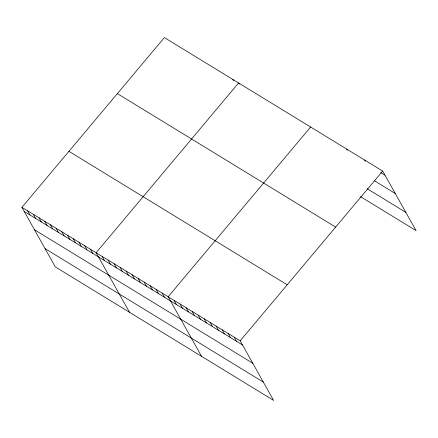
<?xml version="1.0" encoding="UTF-8"?>
<svg xmlns="http://www.w3.org/2000/svg" width="438" height="438" viewBox="0 0 438 438"><rect width="100%" height="100%" fill="white"/><g stroke="black" fill="none" stroke-linecap="round" stroke-linejoin="round"><path stroke-width="0.66" d="M21.9 207.349L240.183 340.824L273.619 400.403L55.336 266.928L21.9 207.349L164.381 37.597L382.664 171.072L416.1 230.651L360.436 196.618M310.635 127.025L168.148 296.778L201.584 356.357M240.183 340.824L382.664 171.072M380.617 172.534L384.98 175.2M374.512 180.817L395.251 193.503M367.088 188.663L405.829 212.353M117.362 93.612L335.645 227.092M68.919 151.329L287.202 284.81M24.216 211.472L242.499 344.952M34.487 229.775L252.764 363.25M45.065 248.625L263.347 382.106M364.657 160.062L365.319 161.239M346.65 149.051L347.312 150.229M239.263 84.156L238.601 82.979L96.114 252.731L129.549 312.31M232.89 79.486L233.553 80.669M234.177 337.156L236.493 341.279M228.176 333.482L230.492 337.61M222.175 329.814L224.491 333.942M216.169 326.14L218.485 330.268M210.169 322.472L212.485 326.6M204.163 318.798L206.479 322.926M198.162 315.13L200.478 319.258M192.162 311.462L194.477 315.584M186.155 307.788L188.471 311.916M180.155 304.12L182.471 308.243M174.149 300.446L176.465 304.574M162.148 293.104L164.464 297.232M156.142 289.436L158.457 293.564M150.141 285.768L152.457 289.89M144.14 282.094L146.456 286.222M138.134 278.426L140.45 282.548M132.134 274.752L134.45 278.88M126.128 271.084L128.444 275.212M120.127 267.41L122.443 271.538M114.126 263.742L116.442 267.87M108.12 260.068L110.436 264.196M102.12 256.4L104.436 260.528M90.409 249.238L92.725 253.367M84.698 245.745L87.014 249.874M78.988 242.258L81.304 246.386M73.277 238.765L75.599 242.893M67.572 235.272L69.888 239.4M61.862 231.784L64.178 235.912M56.152 228.291L58.468 232.419M50.447 224.804L52.763 228.926M44.736 221.31L47.052 225.439M39.026 217.817L41.342 221.946M33.315 214.33L35.631 218.458M27.61 210.837L29.926 214.965"/></g></svg>
